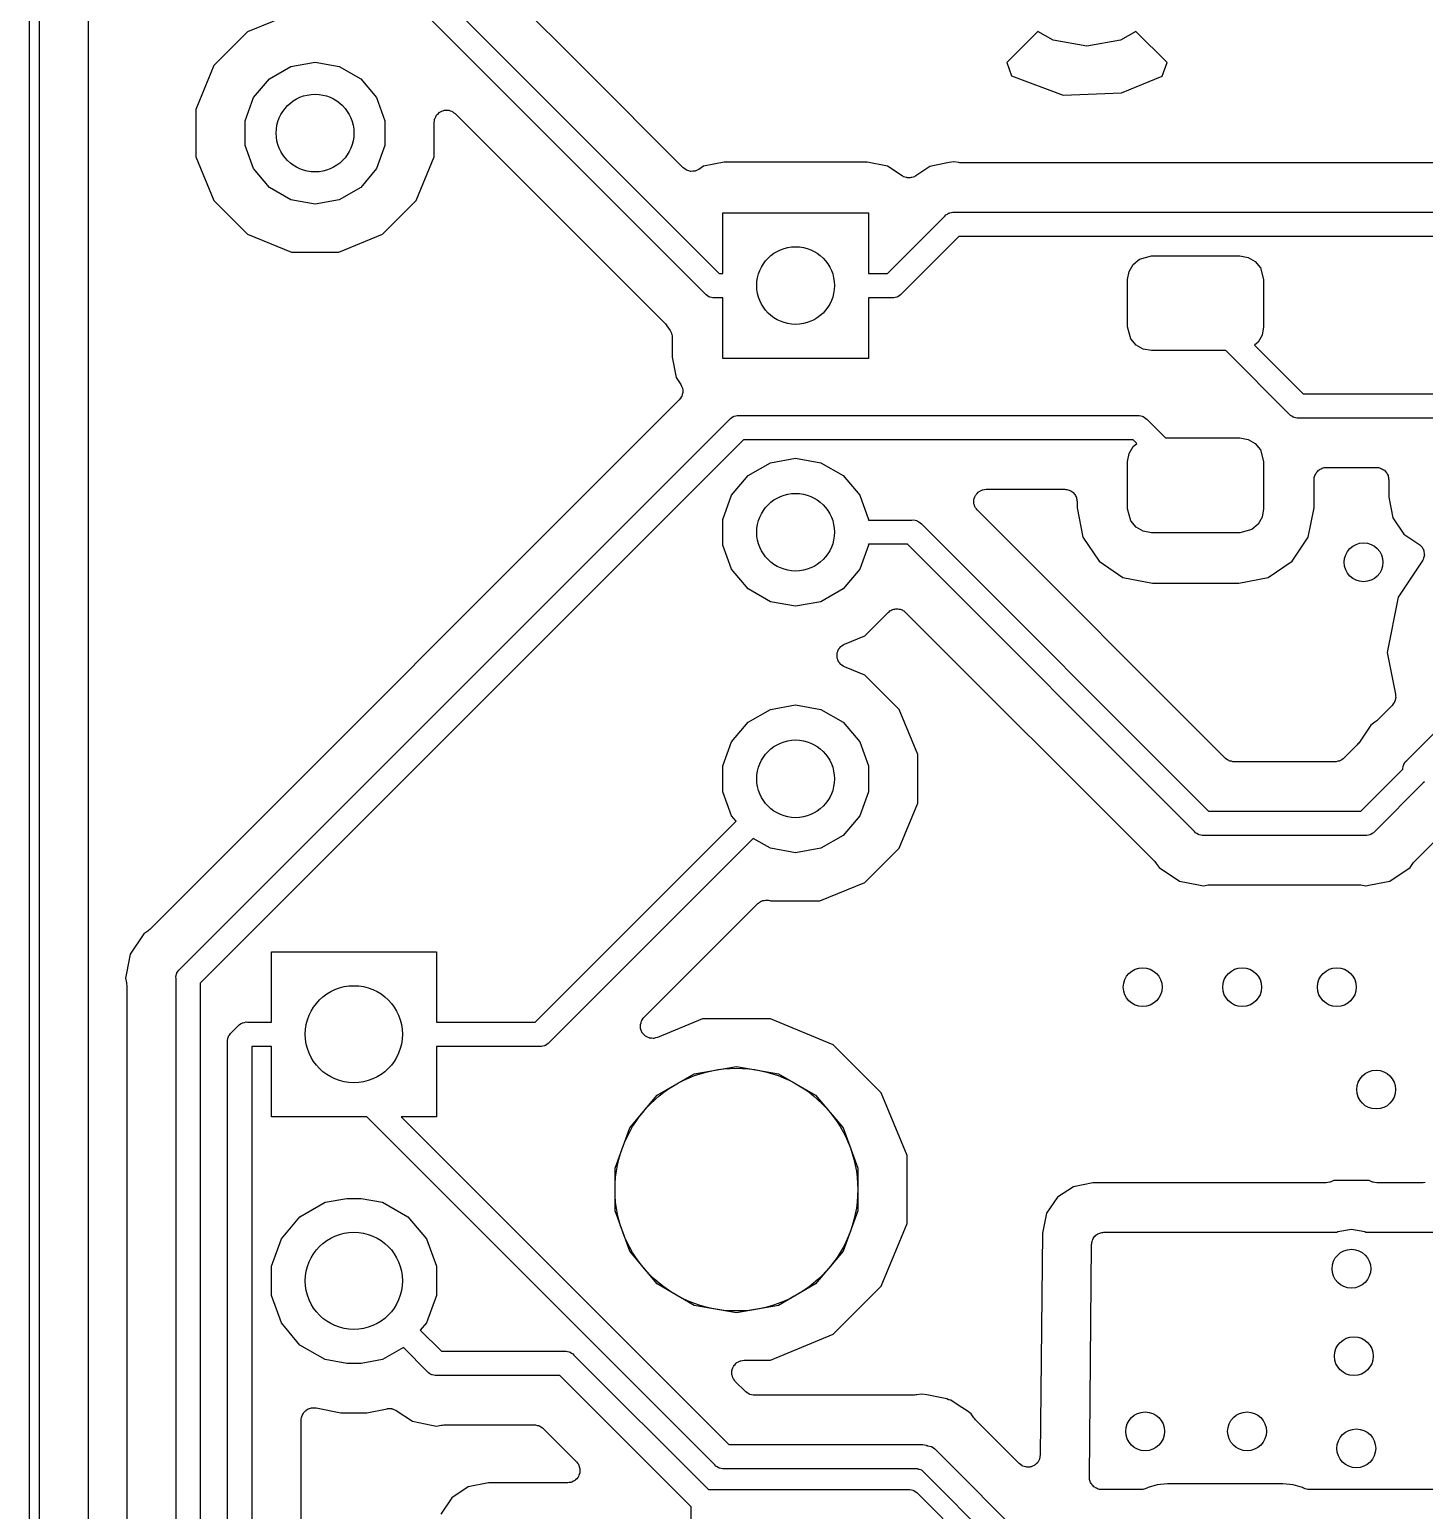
# Model space of a CAD drawing. Extents: x 202.7 to 262.5, y -125.5 to -33.7.
# Drawn here: x 202.71 to 217.08, y -105.46 to -90.21 of the extents above; entities that cross this region are included whole.
import ezdxf

# ---------------------------------------------------------------- set-up
doc = ezdxf.new("R2010")
doc.units = 0
doc.header["$MEASUREMENT"] = 0
doc.layers.add('BLACK', color=7, linetype='CONTINUOUS')

msp = doc.modelspace()

# ---------------------------------------------------------------- linework, layer by layer
at = {"layer": 'BLACK', "linetype": 'CONTINUOUS'}
for p, q in [((202.71, -115.204), (202.71, -44.0656)), ((202.81, -44.117), (202.81, -115.151)), ((203.318, -114.591), (203.318, -77.177)), ((206.242, -89.1549), (209.812, -92.725)), ((208.418, -90.6123), (207, -89.1953)), ((209.668, -92.9345), (206.065, -89.3318)), ((204.954, -90.239), (204.609, -90.5844)), ((205.224, -90.1273), (204.954, -90.239)), ((213.096, -90.2335), (212.774, -90.5548)), ((213.253, -90.3242), (213.096, -90.2335)), ((214.104, -90.2335), (213.947, -90.3242)), ((214.426, -90.5548), (214.104, -90.2335)), ((213.6, -90.3854), (213.253, -90.3242)), ((213.947, -90.3242), (213.6, -90.3854)), ((205.4, -90.593), (205.65, -90.5489)), ((205.65, -90.5489), (205.9, -90.593)), ((212.774, -90.5548), (212.825, -90.6906)), ((214.374, -90.6933), (214.426, -90.5548)), ((204.609, -90.5844), (204.422, -91.0357)), ((205.017, -90.9144), (205.18, -90.7199)), ((205.18, -90.7199), (205.4, -90.593)), ((205.9, -90.593), (206.12, -90.7199)), ((206.12, -90.7199), (206.283, -90.9144)), ((209.443, -91.6379), (208.418, -90.6123)), ((212.825, -90.6906), (213.356, -90.8881)), ((213.958, -90.8658), (214.374, -90.6933)), ((213.356, -90.8881), (213.958, -90.8658)), ((204.422, -91.0357), (204.422, -91.5243)), ((204.93, -91.153), (205.017, -90.9144)), ((206.283, -90.9144), (206.37, -91.153)), ((204.93, -91.407), (204.93, -91.153)), ((206.37, -91.153), (206.37, -91.407)), ((206.878, -91.1698), (206.881, -91.1535)), ((206.878, -91.5243), (206.878, -91.1698)), ((206.881, -91.1535), (206.882, -91.1369)), ((206.882, -91.1369), (206.885, -91.1319)), ((206.885, -91.1319), (206.886, -91.1264)), ((206.886, -91.1264), (206.894, -91.112)), ((206.894, -91.112), (206.901, -91.097)), ((206.901, -91.097), (206.905, -91.093)), ((206.905, -91.093), (206.908, -91.0882)), ((206.908, -91.0882), (206.92, -91.0775)), ((206.92, -91.0775), (206.932, -91.0658)), ((206.932, -91.0658), (206.937, -91.0634)), ((206.937, -91.0634), (206.941, -91.0598)), ((206.941, -91.0598), (206.957, -91.0541)), ((206.957, -91.0541), (206.972, -91.0471)), ((206.972, -91.0471), (206.978, -91.0466)), ((206.978, -91.0466), (206.983, -91.0447)), ((206.983, -91.0447), (207, -91.0447)), ((207, -91.0447), (207.016, -91.0433)), ((207.016, -91.0433), (207.021, -91.0447)), ((207.021, -91.0447), (207.027, -91.0447)), ((207.027, -91.0447), (207.043, -91.0504)), ((207.043, -91.0504), (207.059, -91.0547)), ((207.059, -91.0547), (207.063, -91.0579)), ((207.063, -91.0579), (207.069, -91.0598)), ((207.069, -91.0598), (207.081, -91.0705)), ((207.081, -91.0705), (207.095, -91.08)), ((207.095, -91.08), (209.259, -93.2447)), ((205.017, -91.6456), (204.93, -91.407)), ((206.37, -91.407), (206.283, -91.6456)), ((204.422, -91.5243), (204.609, -91.9756)), ((205.18, -91.8401), (205.017, -91.6456)), ((206.283, -91.6456), (206.12, -91.8401)), ((206.691, -91.9756), (206.878, -91.5243)), ((209.46, -91.6498), (209.443, -91.6379)), ((209.652, -91.6215), (209.604, -91.6537)), ((209.863, -91.5796), (209.652, -91.6215)), ((211.337, -91.5796), (209.863, -91.5796)), ((211.548, -91.6215), (211.337, -91.5796)), ((211.697, -91.7207), (211.548, -91.6215)), ((211.983, -91.6237), (211.838, -91.7207)), ((212.029, -91.6146), (211.983, -91.6237)), ((212.18, -91.5845), (212.029, -91.6146)), ((212.029, -91.6146), (212.029, -91.6146)), ((212.23, -91.5746), (212.18, -91.5845)), ((212.18, -91.5845), (212.18, -91.5845)), ((212.28, -91.5845), (212.23, -91.5746)), ((212.293, -91.5848), (212.28, -91.5845)), ((212.305, -91.587), (212.293, -91.5848)), ((218.823, -91.587), (212.305, -91.587)), ((209.477, -91.662), (209.46, -91.6498)), ((209.478, -91.6624), (209.477, -91.662)), ((209.479, -91.6632), (209.478, -91.6624)), ((209.499, -91.6686), (209.479, -91.6632)), ((209.519, -91.6744), (209.499, -91.6686)), ((209.521, -91.6743), (209.519, -91.6744)), ((209.522, -91.6747), (209.521, -91.6743)), ((209.542, -91.6729), (209.522, -91.6747)), ((209.563, -91.6715), (209.542, -91.6729)), ((209.564, -91.6709), (209.563, -91.6715)), ((209.566, -91.6708), (209.564, -91.6709)), ((209.585, -91.6621), (209.566, -91.6708)), ((209.604, -91.6537), (209.585, -91.6621)), ((211.704, -91.7241), (211.697, -91.7207)), ((211.711, -91.729), (211.704, -91.7241)), ((211.724, -91.7329), (211.711, -91.729)), ((211.737, -91.7385), (211.724, -91.7329)), ((211.745, -91.739), (211.737, -91.7385)), ((211.753, -91.7414), (211.745, -91.739)), ((211.767, -91.7405), (211.753, -91.7414)), ((211.781, -91.7414), (211.767, -91.7405)), ((211.789, -91.739), (211.781, -91.7414)), ((211.797, -91.7385), (211.789, -91.739)), ((211.81, -91.7329), (211.797, -91.7385)), ((211.823, -91.729), (211.81, -91.7329)), ((211.83, -91.7241), (211.823, -91.729)), ((211.838, -91.7207), (211.83, -91.7241)), ((205.4, -91.967), (205.18, -91.8401)), ((206.12, -91.8401), (205.9, -91.967)), ((204.609, -91.9756), (204.954, -92.321)), ((205.65, -92.0111), (205.4, -91.967)), ((205.9, -91.967), (205.65, -92.0111)), ((206.346, -92.321), (206.691, -91.9756)), ((209.85, -92.725), (209.85, -92.1)), ((209.85, -92.1), (211.35, -92.1)), ((211.35, -92.1), (211.35, -92.725)), ((212.176, -92.105), (212.182, -92.1035)), ((212.182, -92.1035), (212.187, -92.1007)), ((212.187, -92.1007), (212.203, -92.0978)), ((212.203, -92.0978), (212.219, -92.0935)), ((212.219, -92.0935), (212.235, -92.095)), ((212.235, -92.095), (218.892, -92.095)), ((211.548, -92.725), (212.138, -92.1355)), ((212.138, -92.1355), (212.148, -92.1228)), ((212.148, -92.1228), (212.163, -92.1145)), ((212.163, -92.1145), (212.176, -92.105)), ((204.954, -92.321), (205.406, -92.508)), ((205.894, -92.508), (206.346, -92.321)), ((212.282, -92.345), (211.692, -92.9345)), ((218.846, -92.345), (212.282, -92.345)), ((205.406, -92.508), (205.894, -92.508)), ((214.142, -92.5777), (214.264, -92.545)), ((214.264, -92.545), (215.176, -92.545)), ((215.176, -92.545), (215.26, -92.5597)), ((215.26, -92.5597), (215.333, -92.602)), ((214.02, -92.7887), (214.035, -92.7054)), ((214.035, -92.7054), (214.077, -92.6321)), ((214.077, -92.6321), (214.142, -92.5777)), ((215.333, -92.602), (215.387, -92.6669)), ((215.387, -92.6669), (215.42, -92.7887)), ((209.812, -92.725), (209.85, -92.725)), ((211.35, -92.725), (211.548, -92.725)), ((214.02, -93.2762), (214.02, -92.7887)), ((215.42, -92.7887), (215.42, -93.2762)), ((209.678, -92.9472), (209.668, -92.9345)), ((209.693, -92.9555), (209.678, -92.9472)), ((209.706, -92.965), (209.693, -92.9555)), ((209.712, -92.9665), (209.706, -92.965)), ((209.717, -92.9693), (209.712, -92.9665)), ((209.733, -92.9722), (209.717, -92.9693)), ((209.749, -92.9764), (209.733, -92.9722)), ((209.765, -92.975), (209.749, -92.9764)), ((209.85, -92.975), (209.765, -92.975)), ((209.85, -93.6), (209.85, -92.975)), ((211.595, -92.975), (211.35, -92.975)), ((211.35, -92.975), (211.35, -93.6)), ((211.611, -92.9764), (211.595, -92.975)), ((211.627, -92.9722), (211.611, -92.9764)), ((211.643, -92.9693), (211.627, -92.9722)), ((211.648, -92.9665), (211.643, -92.9693)), ((211.654, -92.965), (211.648, -92.9665)), ((211.667, -92.9555), (211.654, -92.965)), ((211.682, -92.9472), (211.667, -92.9555)), ((211.692, -92.9345), (211.682, -92.9472)), ((209.259, -93.2447), (209.267, -93.2549)), ((209.267, -93.2549), (209.275, -93.2639)), ((209.275, -93.2639), (209.308, -93.3131)), ((209.308, -93.3131), (209.314, -93.3271)), ((214.053, -93.3981), (214.02, -93.2762)), ((215.42, -93.2762), (215.405, -93.3596)), ((209.314, -93.3271), (209.322, -93.3403)), ((209.322, -93.3403), (209.323, -93.3471)), ((209.323, -93.3471), (209.326, -93.3535)), ((209.326, -93.3535), (209.327, -93.3687)), ((209.327, -93.3687), (209.33, -93.3837)), ((209.33, -93.3837), (209.33, -93.5875)), ((214.107, -93.463), (214.053, -93.3981)), ((214.18, -93.5053), (214.107, -93.463)), ((215.363, -93.4329), (215.327, -93.4629)), ((215.327, -93.4629), (215.829, -93.965)), ((215.405, -93.3596), (215.363, -93.4329)), ((209.33, -93.5875), (209.371, -93.7982)), ((211.35, -93.6), (209.85, -93.6)), ((214.264, -93.52), (214.18, -93.5053)), ((215.031, -93.52), (214.264, -93.52)), ((215.685, -94.1745), (215.031, -93.52)), ((209.371, -93.7982), (209.418, -93.8675)), ((209.418, -93.8675), (209.426, -93.8864)), ((209.426, -93.8864), (209.435, -93.9052)), ((209.435, -93.9052), (209.435, -93.9066)), ((209.435, -93.9066), (209.436, -93.9078)), ((209.436, -93.9078), (209.437, -93.9285)), ((209.437, -93.9285), (209.439, -93.9491)), ((209.402, -94.0278), (203.948, -99.4815)), ((209.414, -94.0109), (209.402, -94.0278)), ((209.426, -93.9942), (209.414, -94.0109)), ((209.427, -93.9917), (209.426, -93.9929)), ((209.426, -93.9929), (209.426, -93.9942)), ((209.433, -93.9717), (209.427, -93.9917)), ((209.438, -93.9519), (209.433, -93.9717)), ((209.439, -93.9491), (209.438, -93.9505)), ((209.438, -93.9505), (209.438, -93.9519)), ((215.829, -93.965), (217.23, -93.965)), ((204.258, -99.8897), (209.918, -94.2305)), ((209.918, -94.2305), (209.928, -94.2178)), ((209.928, -94.2178), (209.943, -94.2095)), ((209.943, -94.2095), (209.956, -94.2)), ((209.956, -94.2), (209.962, -94.1985)), ((209.962, -94.1985), (209.967, -94.1957)), ((209.967, -94.1957), (209.983, -94.1928)), ((209.983, -94.1928), (209.999, -94.1886)), ((209.999, -94.1886), (210.015, -94.19)), ((210.015, -94.19), (214.122, -94.19)), ((214.122, -94.19), (214.139, -94.1886)), ((214.139, -94.1886), (214.155, -94.1928)), ((214.155, -94.1928), (214.171, -94.1957)), ((214.171, -94.1957), (214.176, -94.1985)), ((214.176, -94.1985), (214.181, -94.2)), ((214.181, -94.2), (214.195, -94.2095)), ((214.195, -94.2095), (214.209, -94.2178)), ((214.209, -94.2178), (214.22, -94.2305)), ((214.22, -94.2305), (214.409, -94.42)), ((215.696, -94.1872), (215.685, -94.1745)), ((215.71, -94.1955), (215.696, -94.1872)), ((215.724, -94.205), (215.71, -94.1955)), ((215.729, -94.2065), (215.724, -94.205)), ((215.734, -94.2093), (215.729, -94.2065)), ((215.75, -94.2122), (215.734, -94.2093)), ((215.766, -94.2164), (215.75, -94.2122)), ((215.783, -94.215), (215.766, -94.2164)), ((217.23, -94.215), (215.783, -94.215)), ((210.062, -94.44), (204.468, -100.034)), ((214.076, -94.44), (210.062, -94.44)), ((214.035, -94.5804), (214.077, -94.5071)), ((214.113, -94.4771), (214.076, -94.44)), ((214.077, -94.5071), (214.113, -94.4771)), ((214.409, -94.42), (215.176, -94.42)), ((215.176, -94.42), (215.26, -94.4347)), ((215.26, -94.4347), (215.333, -94.477)), ((215.333, -94.477), (215.387, -94.5419)), ((215.387, -94.5419), (215.42, -94.6637)), ((210.11, -94.8066), (210.34, -94.6744)), ((210.34, -94.6744), (210.6, -94.6284)), ((210.6, -94.6284), (210.86, -94.6744)), ((210.86, -94.6744), (211.09, -94.8066)), ((214.02, -94.6637), (214.035, -94.5804)), ((214.02, -95.1512), (214.02, -94.6637)), ((215.42, -94.6637), (215.42, -95.1512)), ((209.94, -95.0092), (210.11, -94.8066)), ((211.09, -94.8066), (211.26, -95.0092)), ((215.94, -94.85), (215.942, -94.8391)), ((215.942, -94.8279), (215.946, -94.8175)), ((215.942, -94.8391), (215.942, -94.8279)), ((215.946, -94.8175), (215.948, -94.8066)), ((215.948, -94.8066), (215.954, -94.7969)), ((215.954, -94.7969), (215.957, -94.7865)), ((215.957, -94.7865), (215.965, -94.778)), ((215.965, -94.778), (215.97, -94.7684)), ((215.97, -94.7684), (215.979, -94.7612)), ((215.979, -94.7612), (215.986, -94.7527)), ((215.986, -94.7527), (215.995, -94.7472)), ((215.995, -94.7472), (216.004, -94.74)), ((216.004, -94.74), (216.014, -94.7362)), ((216.014, -94.7362), (216.024, -94.7307)), ((216.024, -94.7307), (216.035, -94.7287)), ((216.035, -94.7287), (216.045, -94.7249)), ((216.045, -94.7249), (216.056, -94.7249)), ((216.056, -94.7249), (216.067, -94.723)), ((216.067, -94.723), (216.583, -94.723)), ((216.583, -94.723), (216.593, -94.7249)), ((216.593, -94.7249), (216.605, -94.7249)), ((216.605, -94.7249), (216.615, -94.7287)), ((216.615, -94.7287), (216.626, -94.7307)), ((216.626, -94.7307), (216.636, -94.7362)), ((216.636, -94.7362), (216.646, -94.74)), ((216.646, -94.74), (216.655, -94.7472)), ((216.655, -94.7472), (216.664, -94.7527)), ((216.664, -94.7527), (216.671, -94.7612)), ((216.671, -94.7612), (216.68, -94.7684)), ((216.68, -94.7684), (216.685, -94.778)), ((216.685, -94.778), (216.693, -94.7865)), ((216.693, -94.7865), (216.696, -94.7969)), ((216.696, -94.7969), (216.702, -94.8066)), ((216.702, -94.8066), (216.704, -94.8175)), ((216.704, -94.8175), (216.708, -94.8279)), ((216.708, -94.8279), (216.708, -94.8391)), ((216.708, -94.8391), (216.71, -94.85)), ((212.458, -95.0022), (212.47, -94.9904)), ((212.47, -94.9904), (212.481, -94.9777)), ((212.481, -94.9777), (212.486, -94.9749)), ((212.486, -94.9749), (212.489, -94.971)), ((212.489, -94.971), (212.504, -94.964)), ((212.504, -94.964), (212.519, -94.9557)), ((212.519, -94.9557), (212.524, -94.9547)), ((212.524, -94.9547), (212.529, -94.9523)), ((212.529, -94.9523), (212.546, -94.9509)), ((212.546, -94.9509), (212.562, -94.948)), ((212.562, -94.948), (213.373, -94.948)), ((213.373, -94.948), (213.383, -94.9499)), ((213.383, -94.9499), (213.395, -94.9499)), ((213.395, -94.9499), (213.405, -94.9537)), ((213.405, -94.9537), (213.416, -94.9557)), ((213.416, -94.9557), (213.426, -94.9612)), ((213.426, -94.9612), (213.436, -94.965)), ((213.436, -94.965), (213.445, -94.9722)), ((213.445, -94.9722), (213.454, -94.9777)), ((213.454, -94.9777), (213.461, -94.9862)), ((213.461, -94.9862), (213.47, -94.9934)), ((213.47, -94.9934), (213.475, -95.003)), ((215.94, -95.1387), (215.94, -94.85)), ((216.71, -94.85), (216.71, -95.03)), ((209.85, -95.2578), (209.94, -95.0092)), ((211.26, -95.0092), (211.35, -95.2578)), ((212.436, -95.0861), (212.437, -95.0695)), ((212.437, -95.0915), (212.436, -95.0861)), ((212.437, -95.0529), (212.439, -95.0477)), ((212.437, -95.0695), (212.437, -95.0529)), ((212.437, -95.0971), (212.437, -95.0915)), ((212.443, -95.1126), (212.437, -95.0971)), ((212.439, -95.0477), (212.44, -95.0421)), ((212.44, -95.0421), (212.447, -95.0271)), ((212.447, -95.1287), (212.443, -95.1126)), ((212.447, -95.0271), (212.452, -95.0115)), ((212.45, -95.1332), (212.447, -95.1287)), ((212.452, -95.1385), (212.45, -95.1332)), ((212.452, -95.0115), (212.456, -95.0072)), ((212.463, -95.1512), (212.452, -95.1385)), ((212.456, -95.0072), (212.458, -95.0022)), ((212.472, -95.1648), (212.463, -95.1512)), ((213.475, -95.003), (213.483, -95.0115)), ((213.483, -95.0115), (213.486, -95.0219)), ((213.486, -95.0219), (213.492, -95.0316)), ((213.492, -95.0316), (213.494, -95.0425)), ((213.494, -95.0425), (213.498, -95.0529)), ((213.498, -95.0529), (213.498, -95.0641)), ((213.498, -95.0641), (213.5, -95.075)), ((213.5, -95.075), (213.5, -95.1387)), ((213.5, -95.1387), (213.56, -95.4427)), ((214.053, -95.2731), (214.02, -95.1512)), ((215.42, -95.1512), (215.405, -95.2346)), ((215.88, -95.4427), (215.94, -95.1387)), ((216.71, -95.03), (216.751, -95.2407)), ((209.85, -95.5222), (209.85, -95.2578)), ((211.35, -95.2578), (211.35, -95.265)), ((211.35, -95.265), (211.797, -95.265)), ((211.797, -95.265), (211.814, -95.2636)), ((211.814, -95.2636), (211.83, -95.2678)), ((211.83, -95.2678), (211.846, -95.2707)), ((211.846, -95.2707), (211.851, -95.2735)), ((211.851, -95.2735), (211.856, -95.275)), ((211.856, -95.275), (211.87, -95.2845)), ((211.87, -95.2845), (211.884, -95.2928)), ((211.884, -95.2928), (211.895, -95.3055)), ((211.895, -95.3055), (214.852, -98.2625)), ((215.025, -97.7173), (212.472, -95.1648)), ((214.107, -95.338), (214.053, -95.2731)), ((215.405, -95.2346), (215.363, -95.3079)), ((216.751, -95.2407), (216.864, -95.4087)), ((213.56, -95.4427), (213.725, -95.6899)), ((214.18, -95.3803), (214.107, -95.338)), ((214.264, -95.395), (214.18, -95.3803)), ((215.176, -95.395), (214.264, -95.395)), ((215.298, -95.3623), (215.176, -95.395)), ((215.363, -95.3079), (215.298, -95.3623)), ((215.715, -95.6899), (215.88, -95.4427)), ((216.864, -95.4087), (217.02, -95.5129)), ((209.94, -95.7708), (209.85, -95.5222)), ((211.35, -95.5222), (211.26, -95.7708)), ((211.751, -95.515), (211.35, -95.515)), ((211.35, -95.515), (211.35, -95.5222)), ((214.708, -98.472), (211.751, -95.515)), ((217.02, -95.5129), (217.028, -95.5206)), ((217.028, -95.5206), (217.037, -95.5268)), ((217.037, -95.5268), (217.043, -95.5357)), ((217.043, -95.5357), (217.052, -95.5434)), ((217.052, -95.5434), (217.056, -95.5534)), ((217.056, -95.5534), (217.063, -95.5623)), ((217.063, -95.5623), (217.066, -95.573)), ((217.066, -95.573), (217.071, -95.583)), ((217.071, -95.583), (217.072, -95.594)), ((217.072, -95.594), (217.075, -95.6047)), ((217.075, -95.6047), (217.075, -95.6158)), ((213.725, -95.6899), (213.972, -95.855)), ((215.468, -95.855), (215.715, -95.6899)), ((217.055, -95.6891), (216.807, -96.0601)), ((217.059, -95.6789), (217.055, -95.6891)), ((217.065, -95.6697), (217.059, -95.6789)), ((217.068, -95.6589), (217.065, -95.6697)), ((217.072, -95.6487), (217.068, -95.6589)), ((217.073, -95.6376), (217.072, -95.6487)), ((217.076, -95.6268), (217.073, -95.6376)), ((217.075, -95.6158), (217.076, -95.6268)), ((210.11, -95.9734), (209.94, -95.7708)), ((211.26, -95.7708), (211.09, -95.9734)), ((213.972, -95.855), (214.276, -95.9154)), ((214.276, -95.9154), (215.164, -95.9154)), ((215.164, -95.9154), (215.468, -95.855)), ((210.34, -96.1056), (210.11, -95.9734)), ((211.09, -95.9734), (210.86, -96.1056)), ((216.807, -96.0601), (216.693, -96.63)), ((210.6, -96.1516), (210.34, -96.1056)), ((210.86, -96.1056), (210.6, -96.1516)), ((211.313, -96.4565), (211.553, -96.2157)), ((211.553, -96.2157), (211.562, -96.2093)), ((211.562, -96.2093), (211.57, -96.2015)), ((211.57, -96.2015), (211.58, -96.1968)), ((211.58, -96.1968), (211.59, -96.1904)), ((211.59, -96.1904), (211.6, -96.1875)), ((211.6, -96.1875), (211.61, -96.1828)), ((211.61, -96.1828), (211.621, -96.1819)), ((211.621, -96.1819), (211.632, -96.179)), ((211.632, -96.179), (211.643, -96.1799)), ((211.643, -96.1799), (211.654, -96.179)), ((211.654, -96.179), (211.665, -96.1819)), ((211.665, -96.1819), (211.676, -96.1828)), ((211.676, -96.1828), (211.686, -96.1875)), ((211.686, -96.1875), (211.697, -96.1904)), ((211.697, -96.1904), (211.706, -96.1968)), ((211.706, -96.1968), (211.716, -96.2015)), ((211.716, -96.2015), (211.724, -96.2093)), ((211.724, -96.2093), (211.733, -96.2157)), ((211.733, -96.2157), (214.299, -98.7822)), ((211.105, -96.5427), (211.313, -96.4565)), ((211.027, -96.6434), (211.029, -96.6381)), ((211.028, -96.66), (211.027, -96.6434)), ((211.027, -96.6766), (211.028, -96.66)), ((211.029, -96.6819), (211.027, -96.6766)), ((211.029, -96.6325), (211.035, -96.6172)), ((211.029, -96.6381), (211.029, -96.6325)), ((211.035, -96.6172), (211.04, -96.6014)), ((211.04, -96.6014), (211.044, -96.5969)), ((211.044, -96.5969), (211.046, -96.5918)), ((211.046, -96.5918), (211.057, -96.5795)), ((211.057, -96.5795), (211.067, -96.5664)), ((211.067, -96.5664), (211.072, -96.5634)), ((211.072, -96.5634), (211.076, -96.5592)), ((211.076, -96.5592), (211.091, -96.5516)), ((211.091, -96.5516), (211.105, -96.5427)), ((216.693, -96.63), (216.779, -97.0588)), ((211.029, -96.6875), (211.029, -96.6819)), ((211.035, -96.7028), (211.029, -96.6875)), ((211.04, -96.7186), (211.035, -96.7028)), ((211.044, -96.7231), (211.04, -96.7186)), ((211.046, -96.7282), (211.044, -96.7231)), ((211.057, -96.7405), (211.046, -96.7282)), ((211.067, -96.7536), (211.057, -96.7405)), ((211.072, -96.7566), (211.067, -96.7536)), ((211.076, -96.7608), (211.072, -96.7566)), ((211.091, -96.7684), (211.076, -96.7608)), ((211.105, -96.7773), (211.091, -96.7684)), ((211.313, -96.8635), (211.105, -96.7773)), ((211.666, -97.2174), (211.313, -96.8635)), ((216.774, -97.1199), (216.769, -97.1372)), ((216.78, -97.1029), (216.774, -97.1199)), ((216.779, -97.0588), (216.779, -97.0768)), ((216.779, -97.0768), (216.781, -97.0946)), ((216.781, -97.0946), (216.78, -97.0987)), ((216.78, -97.0987), (216.78, -97.1029)), ((210.11, -97.3466), (210.34, -97.2144)), ((210.34, -97.2144), (210.6, -97.1684)), ((210.6, -97.1684), (210.86, -97.2144)), ((210.86, -97.2144), (211.09, -97.3466)), ((211.858, -97.6798), (211.666, -97.2174)), ((216.744, -97.1734), (216.585, -97.332)), ((216.754, -97.1587), (216.744, -97.1734)), ((216.765, -97.1447), (216.754, -97.1587)), ((216.767, -97.1407), (216.765, -97.1447)), ((216.769, -97.1372), (216.767, -97.1407)), ((216.895, -97.7403), (217.426, -97.21)), ((209.94, -97.5492), (210.11, -97.3466)), ((211.09, -97.3466), (211.26, -97.5492)), ((216.524, -97.3761), (216.4, -97.5617)), ((216.566, -97.3478), (216.524, -97.3761)), ((216.575, -97.3391), (216.566, -97.3478)), ((216.585, -97.332), (216.575, -97.3391)), ((209.85, -97.7978), (209.94, -97.5492)), ((211.26, -97.5492), (211.35, -97.7978)), ((216.384, -97.581), (216.248, -97.7173)), ((216.391, -97.5708), (216.384, -97.581)), ((216.4, -97.5617), (216.391, -97.5708)), ((211.858, -98.1802), (211.858, -97.6798)), ((215.03, -97.7205), (215.025, -97.7173)), ((215.033, -97.7248), (215.03, -97.7205)), ((215.048, -97.7331), (215.033, -97.7248)), ((215.061, -97.7426), (215.048, -97.7331)), ((215.067, -97.744), (215.061, -97.7426)), ((215.071, -97.7468), (215.067, -97.744)), ((216.206, -97.744), (216.201, -97.7468)), ((216.211, -97.7426), (216.206, -97.744)), ((216.225, -97.7331), (216.211, -97.7426)), ((216.239, -97.7248), (216.225, -97.7331)), ((216.243, -97.7205), (216.239, -97.7248)), ((216.248, -97.7173), (216.243, -97.7205)), ((216.883, -97.7509), (216.895, -97.7403)), ((209.85, -98.0622), (209.85, -97.7978)), ((211.35, -97.7978), (211.35, -98.0622)), ((215.088, -97.7497), (215.071, -97.7468)), ((215.104, -97.754), (215.088, -97.7497)), ((215.109, -97.7535), (215.104, -97.754)), ((215.115, -97.7545), (215.109, -97.7535)), ((216.158, -97.7545), (215.115, -97.7545)), ((216.163, -97.7535), (216.158, -97.7545)), ((216.169, -97.754), (216.163, -97.7535)), ((216.185, -97.7497), (216.169, -97.754)), ((216.201, -97.7468), (216.185, -97.7497)), ((216.421, -98.2625), (216.854, -97.829)), ((216.854, -97.8214), (216.858, -97.8054)), ((216.854, -97.829), (216.854, -97.8214)), ((216.858, -97.8054), (216.861, -97.7891)), ((216.861, -97.7891), (216.864, -97.7842)), ((216.864, -97.7842), (216.865, -97.7789)), ((216.865, -97.7789), (216.874, -97.7653)), ((216.874, -97.7653), (216.883, -97.7509)), ((217.065, -97.9722), (216.565, -98.472)), ((217.077, -97.9616), (217.065, -97.9722)), ((209.94, -98.3108), (209.85, -98.0622)), ((211.35, -98.0622), (211.26, -98.3108)), ((211.666, -98.6426), (211.858, -98.1802)), ((209.987, -98.3662), (209.94, -98.3108)), ((211.26, -98.3108), (211.09, -98.5134)), ((214.852, -98.2625), (216.421, -98.2625)), ((207.918, -100.435), (209.987, -98.3662)), ((214.718, -98.4847), (214.708, -98.472)), ((214.733, -98.493), (214.718, -98.4847)), ((214.746, -98.5025), (214.733, -98.493)), ((214.752, -98.504), (214.746, -98.5025)), ((214.757, -98.5068), (214.752, -98.504)), ((214.773, -98.5097), (214.757, -98.5068)), ((216.516, -98.5068), (216.5, -98.5097)), ((216.521, -98.504), (216.516, -98.5068)), ((216.526, -98.5025), (216.521, -98.504)), ((216.54, -98.493), (216.526, -98.5025)), ((216.554, -98.4847), (216.54, -98.493)), ((216.565, -98.472), (216.554, -98.4847)), ((216.973, -98.7822), (217.375, -98.3805)), ((210.163, -98.5437), (208.062, -100.645)), ((210.34, -98.6456), (210.163, -98.5437)), ((210.6, -98.6916), (210.34, -98.6456)), ((210.86, -98.6456), (210.6, -98.6916)), ((211.09, -98.5134), (210.86, -98.6456)), ((211.313, -98.9965), (211.666, -98.6426)), ((214.789, -98.5139), (214.773, -98.5097)), ((214.805, -98.5125), (214.789, -98.5139)), ((216.467, -98.5125), (214.805, -98.5125)), ((216.484, -98.5139), (216.467, -98.5125)), ((216.5, -98.5097), (216.484, -98.5139)), ((214.299, -98.7822), (214.307, -98.7924)), ((214.307, -98.7924), (214.315, -98.8014)), ((214.315, -98.8014), (214.344, -98.8439)), ((216.929, -98.8439), (216.957, -98.8014)), ((216.957, -98.8014), (216.966, -98.7924)), ((216.966, -98.7924), (216.973, -98.7822)), ((214.344, -98.8439), (214.553, -98.9838)), ((216.719, -98.9838), (216.929, -98.8439)), ((210.85, -99.188), (211.313, -98.9965)), ((214.553, -98.9838), (214.75, -99.0229)), ((214.75, -99.0229), (214.75, -99.0229)), ((214.75, -99.0229), (214.8, -99.0329)), ((214.8, -99.0329), (214.85, -99.0229)), ((214.85, -99.0229), (214.863, -99.0227)), ((214.863, -99.0227), (214.875, -99.0205)), ((214.875, -99.0205), (216.398, -99.0205)), ((216.398, -99.0205), (216.41, -99.0227)), ((216.41, -99.0227), (216.422, -99.0229)), ((216.422, -99.0229), (216.472, -99.0329)), ((216.472, -99.0329), (216.523, -99.0229)), ((216.523, -99.0229), (216.719, -98.9838)), ((216.523, -99.0229), (216.523, -99.0229)), ((209.038, -100.387), (210.21, -99.215)), ((210.21, -99.215), (210.217, -99.2102)), ((210.217, -99.2102), (210.223, -99.2041)), ((210.223, -99.2041), (210.235, -99.1977)), ((210.235, -99.1977), (210.246, -99.1897)), ((210.246, -99.1897), (210.254, -99.1876)), ((210.254, -99.1876), (210.262, -99.1837)), ((210.262, -99.1837), (210.276, -99.1819)), ((210.276, -99.1819), (210.289, -99.1783)), ((210.289, -99.1783), (210.297, -99.179)), ((210.297, -99.179), (210.306, -99.178)), ((210.306, -99.178), (210.319, -99.181)), ((210.319, -99.181), (210.333, -99.1822)), ((210.333, -99.1822), (210.34, -99.1857)), ((210.34, -99.1857), (210.349, -99.1875)), ((210.349, -99.1875), (210.35, -99.188)), ((210.35, -99.188), (210.85, -99.188)), ((203.887, -99.5256), (203.747, -99.735)), ((203.929, -99.4973), (203.887, -99.5256)), ((203.938, -99.4886), (203.929, -99.4973)), ((203.948, -99.4815), (203.938, -99.4886)), ((205.2, -100.435), (205.2, -99.71)), ((205.2, -99.71), (206.9, -99.71)), ((206.9, -99.71), (206.9, -100.435)), ((203.747, -99.735), (203.708, -99.9319)), ((203.708, -99.9319), (203.698, -99.982)), ((203.698, -99.982), (203.708, -100.032)), ((203.708, -99.9319), (203.708, -99.9319)), ((203.708, -100.032), (203.708, -100.045)), ((204.217, -99.9709), (204.221, -99.9549)), ((204.218, -99.9874), (204.217, -99.9709)), ((204.218, -110.437), (204.218, -99.9874)), ((204.221, -99.9549), (204.224, -99.9386)), ((204.224, -99.9386), (204.227, -99.9337)), ((204.227, -99.9337), (204.228, -99.9284)), ((204.228, -99.9284), (204.237, -99.9148)), ((204.237, -99.9148), (204.246, -99.9004)), ((204.246, -99.9004), (204.258, -99.8897)), ((203.708, -100.045), (203.71, -100.057)), ((203.71, -100.057), (203.71, -110.368)), ((204.468, -100.034), (204.468, -110.391)), ((204.79, -100.543), (204.858, -100.475)), ((204.858, -100.475), (204.868, -100.463)), ((204.868, -100.463), (204.883, -100.454)), ((204.883, -100.454), (204.896, -100.445)), ((204.896, -100.445), (204.902, -100.444)), ((204.902, -100.444), (204.907, -100.441)), ((204.907, -100.441), (204.923, -100.438)), ((204.923, -100.438), (204.939, -100.434)), ((204.939, -100.434), (204.955, -100.435)), ((204.955, -100.435), (205.2, -100.435)), ((206.9, -100.435), (207.918, -100.435)), ((209.002, -100.46), (209.008, -100.442)), ((209.002, -100.463), (209.002, -100.46)), ((209.002, -100.466), (209.002, -100.463)), ((209.003, -100.485), (209.002, -100.466)), ((209.004, -100.504), (209.003, -100.485)), ((209.008, -100.442), (209.013, -100.423)), ((209.013, -100.423), (209.015, -100.421)), ((209.015, -100.418), (209.027, -100.403)), ((209.015, -100.421), (209.015, -100.418)), ((209.027, -100.403), (209.038, -100.387)), ((209.64, -100.402), (209.177, -100.594)), ((210.34, -100.402), (209.64, -100.402)), ((210.986, -100.67), (210.34, -100.402)), ((204.749, -100.624), (204.753, -100.608)), ((204.75, -100.64), (204.749, -100.624)), ((204.75, -110.333), (204.75, -100.64)), ((204.753, -100.608), (204.756, -100.592)), ((204.756, -100.592), (204.759, -100.587)), ((204.759, -100.587), (204.76, -100.581)), ((204.76, -100.581), (204.769, -100.568)), ((204.769, -100.568), (204.778, -100.553)), ((204.778, -100.553), (204.79, -100.543)), ((209.005, -100.507), (209.004, -100.504)), ((209.005, -100.51), (209.005, -100.507)), ((209.014, -100.527), (209.005, -100.51)), ((209.021, -100.545), (209.014, -100.527)), ((209.023, -100.547), (209.021, -100.545)), ((209.024, -100.55), (209.023, -100.547)), ((209.038, -100.563), (209.024, -100.55)), ((209.051, -100.577), (209.038, -100.563)), ((209.053, -100.579), (209.051, -100.577)), ((209.055, -100.581), (209.053, -100.579)), ((209.073, -100.589), (209.055, -100.581)), ((209.09, -100.598), (209.073, -100.589)), ((209.093, -100.598), (209.09, -100.598)), ((209.095, -100.599), (209.093, -100.598)), ((209.114, -100.601), (209.095, -100.599)), ((209.134, -100.604), (209.114, -100.601)), ((209.136, -100.603), (209.134, -100.604)), ((209.139, -100.603), (209.136, -100.603)), ((209.158, -100.598), (209.139, -100.603)), ((209.177, -100.594), (209.158, -100.598)), ((205.002, -100.685), (205, -100.687)), ((205, -100.687), (205, -110.287)), ((205.2, -100.685), (205.002, -100.685)), ((205.2, -101.41), (205.2, -100.685)), ((207.965, -100.685), (206.9, -100.685)), ((206.9, -100.685), (206.9, -101.41)), ((207.981, -100.686), (207.965, -100.685)), ((207.997, -100.682), (207.981, -100.686)), ((208.013, -100.679), (207.997, -100.682)), ((208.018, -100.676), (208.013, -100.679)), ((208.024, -100.675), (208.018, -100.676)), ((208.037, -100.666), (208.024, -100.675)), ((208.052, -100.657), (208.037, -100.666)), ((208.062, -100.645), (208.052, -100.657)), ((211.48, -101.164), (210.986, -100.67)), ((209.556, -100.967), (209.99, -100.891)), ((209.99, -100.891), (210.424, -100.967)), ((209.174, -101.188), (209.556, -100.967)), ((210.424, -100.967), (210.806, -101.188)), ((208.891, -101.525), (209.174, -101.188)), ((210.806, -101.188), (211.089, -101.525)), ((211.748, -101.81), (211.48, -101.164)), ((206.182, -101.41), (205.2, -101.41)), ((209.767, -104.995), (206.182, -101.41)), ((206.9, -101.41), (206.536, -101.41)), ((206.536, -101.41), (209.911, -104.785)), ((208.74, -101.94), (208.891, -101.525)), ((211.089, -101.525), (211.24, -101.94)), ((211.748, -102.51), (211.748, -101.81)), ((208.74, -102.38), (208.74, -101.94)), ((211.24, -101.94), (211.24, -102.38)), ((213.461, -102.131), (213.296, -102.239)), ((213.662, -102.092), (213.461, -102.131)), ((216.059, -102.092), (213.662, -102.092)), ((216.062, -102.092), (216.059, -102.092)), ((216.064, -102.092), (216.062, -102.092)), ((216.083, -102.088), (216.064, -102.092)), ((216.102, -102.084), (216.083, -102.088)), ((216.105, -102.083), (216.102, -102.084)), ((216.107, -102.082), (216.105, -102.083)), ((216.144, -102.067), (216.107, -102.082)), ((216.506, -102.067), (216.144, -102.067)), ((216.543, -102.082), (216.506, -102.067)), ((216.545, -102.083), (216.543, -102.082)), ((216.548, -102.084), (216.545, -102.083)), ((216.567, -102.088), (216.548, -102.084)), ((216.586, -102.092), (216.567, -102.088)), ((216.588, -102.092), (216.586, -102.092)), ((216.591, -102.092), (216.588, -102.092)), ((217.059, -102.092), (216.591, -102.092)), ((217.062, -102.092), (217.059, -102.092)), ((217.064, -102.092), (217.062, -102.092)), ((217.083, -102.088), (217.064, -102.092)), ((205.495, -102.439), (205.755, -102.289)), ((205.755, -102.289), (205.976, -102.25)), ((205.976, -102.25), (206.124, -102.25)), ((206.124, -102.25), (206.345, -102.289)), ((206.345, -102.289), (206.605, -102.439)), ((213.296, -102.239), (213.185, -102.402)), ((205.303, -102.668), (205.495, -102.439)), ((206.605, -102.439), (206.797, -102.668)), ((208.891, -102.795), (208.74, -102.38)), ((211.24, -102.38), (211.089, -102.795)), ((213.185, -102.402), (213.142, -102.608)), ((211.48, -103.156), (211.748, -102.51)), ((213.142, -102.608), (213.12, -104.893)), ((213.694, -102.63), (213.704, -102.624)), ((213.704, -102.624), (213.713, -102.616)), ((213.713, -102.616), (213.723, -102.613)), ((213.723, -102.613), (213.732, -102.608)), ((213.732, -102.608), (213.744, -102.606)), ((213.744, -102.606), (213.755, -102.602)), ((213.755, -102.602), (213.765, -102.602)), ((213.765, -102.602), (213.776, -102.6)), ((213.776, -102.6), (216.175, -102.6)), ((216.175, -102.6), (216.186, -102.593)), ((216.186, -102.593), (216.325, -102.569)), ((216.325, -102.569), (216.464, -102.593)), ((216.464, -102.593), (216.475, -102.6)), ((216.475, -102.6), (217.175, -102.6)), ((205.2, -102.95), (205.303, -102.668)), ((206.797, -102.668), (206.9, -102.95)), ((213.626, -105.122), (213.649, -102.726)), ((213.649, -102.726), (213.651, -102.715)), ((213.651, -102.705), (213.655, -102.694)), ((213.651, -102.715), (213.651, -102.705)), ((213.655, -102.694), (213.657, -102.682)), ((213.657, -102.682), (213.662, -102.673)), ((213.662, -102.673), (213.666, -102.663)), ((213.666, -102.663), (213.673, -102.655)), ((213.673, -102.655), (213.679, -102.644)), ((213.679, -102.644), (213.687, -102.638)), ((213.687, -102.638), (213.694, -102.63)), ((209.174, -103.132), (208.891, -102.795)), ((211.089, -102.795), (210.806, -103.132)), ((205.2, -103.25), (205.2, -102.95)), ((206.9, -102.95), (206.9, -103.25)), ((209.556, -103.353), (209.174, -103.132)), ((210.806, -103.132), (210.424, -103.353)), ((210.986, -103.65), (211.48, -103.156)), ((205.303, -103.532), (205.2, -103.25)), ((206.9, -103.25), (206.797, -103.532)), ((209.99, -103.429), (209.556, -103.353)), ((210.424, -103.353), (209.99, -103.429)), ((205.495, -103.761), (205.303, -103.532)), ((206.797, -103.532), (206.734, -103.607)), ((206.734, -103.607), (206.952, -103.825)), ((210.34, -103.918), (210.986, -103.65)), ((205.755, -103.911), (205.495, -103.761)), ((206.56, -103.787), (206.345, -103.911)), ((206.808, -104.035), (206.56, -103.787)), ((206.952, -103.825), (208.22, -103.825)), ((208.22, -103.825), (208.236, -103.824)), ((208.236, -103.824), (208.252, -103.828)), ((208.252, -103.828), (208.268, -103.831)), ((208.268, -103.831), (208.273, -103.834)), ((208.273, -103.834), (208.279, -103.835)), ((208.279, -103.835), (208.292, -103.844)), ((208.292, -103.844), (208.307, -103.853)), ((205.976, -103.95), (205.755, -103.911)), ((206.124, -103.95), (205.976, -103.95)), ((206.345, -103.911), (206.124, -103.95)), ((208.307, -103.853), (208.317, -103.865)), ((208.317, -103.865), (209.702, -105.25)), ((209.946, -104.012), (209.953, -103.997)), ((209.953, -103.997), (209.959, -103.981)), ((209.959, -103.981), (209.962, -103.977)), ((209.962, -103.977), (209.965, -103.972)), ((209.965, -103.972), (209.977, -103.96)), ((209.977, -103.96), (209.987, -103.948)), ((209.987, -103.948), (209.992, -103.945)), ((209.992, -103.945), (209.996, -103.941)), ((209.996, -103.941), (210.011, -103.934)), ((210.011, -103.934), (210.025, -103.926)), ((210.025, -103.926), (210.031, -103.925)), ((210.031, -103.925), (210.036, -103.922)), ((210.036, -103.922), (210.052, -103.921)), ((210.052, -103.921), (210.069, -103.918)), ((210.069, -103.918), (210.34, -103.918)), ((206.818, -104.047), (206.808, -104.035)), ((206.833, -104.056), (206.818, -104.047)), ((206.846, -104.065), (206.833, -104.056)), ((206.852, -104.066), (206.846, -104.065)), ((206.857, -104.069), (206.852, -104.066)), ((206.873, -104.072), (206.857, -104.069)), ((206.889, -104.076), (206.873, -104.072)), ((206.905, -104.075), (206.889, -104.076)), ((208.173, -104.075), (206.905, -104.075)), ((209.525, -105.427), (208.173, -104.075)), ((209.942, -104.056), (209.944, -104.04)), ((209.944, -104.061), (209.942, -104.056)), ((209.944, -104.023), (209.946, -104.018)), ((209.944, -104.04), (209.944, -104.023)), ((209.944, -104.067), (209.944, -104.061)), ((209.949, -104.083), (209.944, -104.067)), ((209.946, -104.018), (209.946, -104.012)), ((209.954, -104.099), (209.949, -104.083)), ((209.957, -104.103), (209.954, -104.099)), ((209.959, -104.108), (209.957, -104.103)), ((209.969, -104.121), (209.959, -104.108)), ((209.979, -104.135), (209.969, -104.121)), ((210.084, -104.24), (209.979, -104.135)), ((210.089, -104.243), (210.084, -104.24)), ((210.092, -104.247), (210.089, -104.243)), ((210.107, -104.256), (210.092, -104.247)), ((210.12, -104.265), (210.107, -104.256)), ((210.126, -104.267), (210.12, -104.265)), ((210.13, -104.269), (210.126, -104.267)), ((210.147, -104.272), (210.13, -104.269)), ((210.163, -104.277), (210.147, -104.272)), ((210.168, -104.276), (210.163, -104.277)), ((210.174, -104.277), (210.168, -104.276)), ((211.825, -104.277), (210.174, -104.277)), ((211.837, -104.275), (211.825, -104.277)), ((211.85, -104.275), (211.837, -104.275)), ((211.9, -104.265), (211.85, -104.275)), ((211.95, -104.275), (211.9, -104.265)), ((212.157, -104.316), (211.95, -104.275)), ((211.95, -104.275), (211.95, -104.275)), ((205.527, -104.468), (205.538, -104.45)), ((205.538, -104.45), (205.539, -104.449)), ((205.539, -104.449), (205.54, -104.448)), ((205.54, -104.448), (205.556, -104.435)), ((205.556, -104.435), (205.571, -104.422)), ((205.571, -104.422), (205.573, -104.421)), ((205.573, -104.421), (205.574, -104.42)), ((205.574, -104.42), (205.594, -104.414)), ((205.594, -104.414), (205.613, -104.406)), ((205.613, -104.406), (205.614, -104.406)), ((205.614, -104.406), (205.616, -104.406)), ((205.616, -104.406), (205.636, -104.406)), ((205.636, -104.406), (205.657, -104.406)), ((205.657, -104.406), (205.658, -104.407)), ((205.658, -104.407), (205.66, -104.407)), ((205.66, -104.407), (205.916, -104.458)), ((206.184, -104.458), (206.392, -104.417)), ((206.392, -104.417), (206.398, -104.416)), ((206.398, -104.416), (206.403, -104.415)), ((206.403, -104.415), (206.419, -104.416)), ((206.419, -104.416), (206.436, -104.416)), ((206.436, -104.416), (206.441, -104.417)), ((206.441, -104.417), (206.447, -104.418)), ((206.447, -104.418), (206.462, -104.424)), ((206.462, -104.424), (206.478, -104.43)), ((206.478, -104.43), (206.482, -104.433)), ((206.482, -104.433), (206.487, -104.436)), ((206.487, -104.436), (206.653, -104.546)), ((212.159, -104.316), (212.157, -104.316)), ((212.176, -104.324), (212.159, -104.316)), ((212.179, -104.324), (212.176, -104.324)), ((212.182, -104.325), (212.179, -104.324)), ((212.199, -104.329), (212.182, -104.325)), ((212.286, -104.387), (212.199, -104.329)), ((212.366, -104.44), (212.286, -104.387)), ((212.286, -104.387), (212.286, -104.387)), ((212.408, -104.469), (212.366, -104.44)), ((212.366, -104.44), (212.366, -104.44)), ((205.508, -104.529), (205.512, -104.508)), ((205.508, -104.53), (205.508, -104.529)), ((205.508, -104.532), (205.508, -104.53)), ((205.508, -109.031), (205.508, -104.532)), ((205.512, -104.508), (205.516, -104.488)), ((205.516, -104.487), (205.517, -104.486)), ((205.516, -104.488), (205.516, -104.487)), ((205.517, -104.486), (205.527, -104.468)), ((205.916, -104.458), (206.184, -104.458)), ((206.653, -104.546), (206.85, -104.585)), ((206.85, -104.585), (206.85, -104.585)), ((206.85, -104.585), (206.9, -104.595)), ((206.9, -104.595), (206.95, -104.585)), ((206.95, -104.585), (206.963, -104.585)), ((206.963, -104.585), (206.975, -104.583)), ((206.975, -104.583), (207.91, -104.583)), ((207.91, -104.583), (207.916, -104.584)), ((207.916, -104.584), (207.921, -104.583)), ((207.921, -104.583), (207.937, -104.588)), ((207.937, -104.588), (207.954, -104.591)), ((207.954, -104.591), (207.958, -104.593)), ((207.958, -104.593), (207.964, -104.595)), ((207.964, -104.595), (207.977, -104.604)), ((207.977, -104.604), (207.992, -104.613)), ((212.437, -104.511), (212.408, -104.469)), ((212.445, -104.52), (212.437, -104.511)), ((212.453, -104.53), (212.445, -104.52)), ((212.904, -104.981), (212.453, -104.53)), ((207.992, -104.613), (207.995, -104.617)), ((207.995, -104.617), (208, -104.62)), ((208, -104.62), (208.343, -104.963)), ((209.911, -104.785), (211.895, -104.785)), ((211.895, -104.785), (211.911, -104.784)), ((211.911, -104.784), (211.927, -104.788)), ((211.927, -104.788), (211.943, -104.791)), ((211.943, -104.791), (211.948, -104.794)), ((211.948, -104.794), (211.954, -104.795)), ((211.954, -104.795), (211.959, -104.799)), ((211.959, -104.799), (211.963, -104.799)), ((211.963, -104.799), (211.979, -104.803)), ((211.979, -104.803), (211.995, -104.806)), ((211.995, -104.806), (212, -104.809)), ((212, -104.809), (212.006, -104.81)), ((212.006, -104.81), (212.019, -104.819)), ((212.019, -104.819), (212.034, -104.828)), ((212.034, -104.828), (212.044, -104.84)), ((212.044, -104.84), (214.029, -106.825)), ((213.117, -104.908), (213.116, -104.924)), ((213.12, -104.893), (213.117, -104.908)), ((208.343, -104.963), (208.352, -104.976)), ((208.352, -104.976), (208.363, -104.989)), ((208.363, -104.989), (208.365, -104.994)), ((208.365, -104.994), (208.368, -104.999)), ((208.368, -104.999), (208.372, -105.015)), ((208.372, -105.015), (208.378, -105.031)), ((208.378, -105.031), (208.378, -105.036)), ((208.378, -105.036), (208.379, -105.041)), ((208.379, -105.041), (208.378, -105.058)), ((208.378, -105.058), (208.378, -105.075)), ((209.777, -105.007), (209.767, -104.995)), ((209.792, -105.016), (209.777, -105.007)), ((209.805, -105.025), (209.792, -105.016)), ((209.811, -105.026), (209.805, -105.025)), ((209.816, -105.029), (209.811, -105.026)), ((209.832, -105.032), (209.816, -105.029)), ((209.848, -105.036), (209.832, -105.032)), ((209.864, -105.035), (209.848, -105.036)), ((211.854, -105.035), (209.864, -105.035)), ((211.861, -105.04), (211.854, -105.035)), ((211.867, -105.041), (211.861, -105.04)), ((211.872, -105.044), (211.867, -105.041)), ((211.888, -105.047), (211.872, -105.044)), ((211.901, -105.051), (211.888, -105.047)), ((213.885, -107.035), (211.901, -105.051)), ((212.917, -104.991), (212.904, -104.981)), ((212.929, -105.001), (212.917, -104.991)), ((212.935, -105.003), (212.929, -105.001)), ((212.94, -105.007), (212.935, -105.003)), ((212.955, -105.011), (212.94, -105.007)), ((212.97, -105.016), (212.955, -105.011)), ((212.976, -105.016), (212.97, -105.016)), ((212.982, -105.018), (212.976, -105.016)), ((212.998, -105.017), (212.982, -105.018)), ((213.014, -105.017), (212.998, -105.017)), ((213.02, -105.015), (213.014, -105.017)), ((213.026, -105.014), (213.02, -105.015)), ((213.041, -105.007), (213.026, -105.014)), ((213.056, -105.002), (213.041, -105.007)), ((213.061, -104.998), (213.056, -105.002)), ((213.066, -104.996), (213.061, -104.998)), ((213.078, -104.984), (213.066, -104.996)), ((213.09, -104.974), (213.078, -104.984)), ((213.093, -104.969), (213.09, -104.974)), ((213.097, -104.964), (213.093, -104.969)), ((213.104, -104.95), (213.097, -104.964)), ((213.112, -104.936), (213.104, -104.95)), ((213.113, -104.93), (213.112, -104.936)), ((213.116, -104.924), (213.113, -104.93)), ((207.438, -105.18), (207.227, -105.221)), ((208.253, -105.18), (207.438, -105.18)), ((208.269, -105.177), (208.253, -105.18)), ((208.286, -105.175), (208.269, -105.177)), ((208.291, -105.173), (208.286, -105.175)), ((208.296, -105.172), (208.291, -105.173)), ((208.311, -105.164), (208.296, -105.172)), ((208.326, -105.157), (208.311, -105.164)), ((208.33, -105.153), (208.326, -105.157)), ((208.334, -105.15), (208.33, -105.153)), ((208.345, -105.137), (208.334, -105.15)), ((208.357, -105.125), (208.345, -105.137)), ((208.359, -105.12), (208.357, -105.125)), ((208.363, -105.116), (208.359, -105.12)), ((208.368, -105.1), (208.363, -105.116)), ((208.375, -105.085), (208.368, -105.1)), ((208.376, -105.08), (208.375, -105.085)), ((208.378, -105.075), (208.376, -105.08)), ((213.628, -105.133), (213.626, -105.122)), ((213.628, -105.145), (213.628, -105.133)), ((213.632, -105.155), (213.628, -105.145)), ((213.633, -105.165), (213.632, -105.155)), ((213.639, -105.176), (213.633, -105.165)), ((213.643, -105.186), (213.639, -105.176)), ((213.65, -105.195), (213.643, -105.186)), ((213.655, -105.204), (213.65, -105.195)), ((213.664, -105.211), (213.655, -105.204)), ((213.672, -105.22), (213.664, -105.211)), ((214.325, -105.199), (214.23, -105.228)), ((214.431, -105.189), (214.325, -105.199)), ((215.619, -105.189), (214.431, -105.189)), ((215.725, -105.199), (215.619, -105.189)), ((215.82, -105.228), (215.725, -105.199)), ((207.059, -105.334), (206.946, -105.502)), ((207.227, -105.221), (207.059, -105.334)), ((209.702, -105.25), (211.76, -105.25)), ((211.76, -105.25), (211.777, -105.249)), ((211.777, -105.249), (211.793, -105.253)), ((211.793, -105.253), (211.809, -105.256)), ((211.809, -105.256), (211.814, -105.259)), ((211.814, -105.259), (211.819, -105.26)), ((211.819, -105.26), (211.833, -105.269)), ((211.833, -105.269), (211.847, -105.278)), ((211.847, -105.278), (211.858, -105.29)), ((211.858, -105.29), (214.185, -107.617)), ((213.681, -105.226), (213.672, -105.22)), ((213.689, -105.232), (213.681, -105.226)), ((213.7, -105.236), (213.689, -105.232)), ((213.71, -105.242), (213.7, -105.236)), ((213.72, -105.244), (213.71, -105.242)), ((213.73, -105.248), (213.72, -105.244)), ((213.742, -105.248), (213.73, -105.248)), ((213.753, -105.25), (213.742, -105.248)), ((214.157, -105.25), (213.753, -105.25)), ((214.166, -105.248), (214.157, -105.25)), ((214.175, -105.249), (214.166, -105.248)), ((214.188, -105.245), (214.175, -105.249)), ((214.201, -105.242), (214.188, -105.245)), ((214.209, -105.238), (214.201, -105.242)), ((214.217, -105.235), (214.209, -105.238)), ((214.23, -105.228), (214.217, -105.235)), ((215.833, -105.235), (215.82, -105.228)), ((215.841, -105.238), (215.833, -105.235)), ((215.849, -105.242), (215.841, -105.238)), ((215.862, -105.245), (215.849, -105.242)), ((215.875, -105.249), (215.862, -105.245)), ((215.884, -105.248), (215.875, -105.249)), ((215.893, -105.25), (215.884, -105.248)), ((217.175, -105.25), (215.893, -105.25)), ((209.525, -111.483), (209.525, -105.427))]:
    msp.add_line(p, q, dxfattribs=at)
at = {"layer": 'BLACK'}
for centre, radius in [((205.65, -91.28), 0.4), ((205.65, -91.28), 0.4), ((210.6, -92.85), 0.4), ((210.6, -92.85), 0.4), ((210.6, -95.39), 0.4), ((210.6, -95.39), 0.4), ((216.45, -95.7), 0.2), ((210.6, -97.93), 0.4), ((210.6, -97.93), 0.4), ((214.175, -100.075), 0.2), ((215.2, -100.075), 0.2), ((216.175, -100.075), 0.2), ((206.05, -100.56), 0.5), ((206.05, -100.56), 0.5), ((209.99, -102.16), 1.25), ((209.99, -102.16), 1.25), ((216.58, -101.13), 0.2), ((206.05, -103.1), 0.5), ((206.05, -103.1), 0.5), ((216.325, -102.975), 0.2), ((216.35, -103.875), 0.2), ((214.2, -104.65), 0.2), ((215.25, -104.65), 0.2), ((216.375, -104.825), 0.2)]:
    msp.add_circle(centre, radius, dxfattribs=at)

doc.saveas('drawing.dxf')
